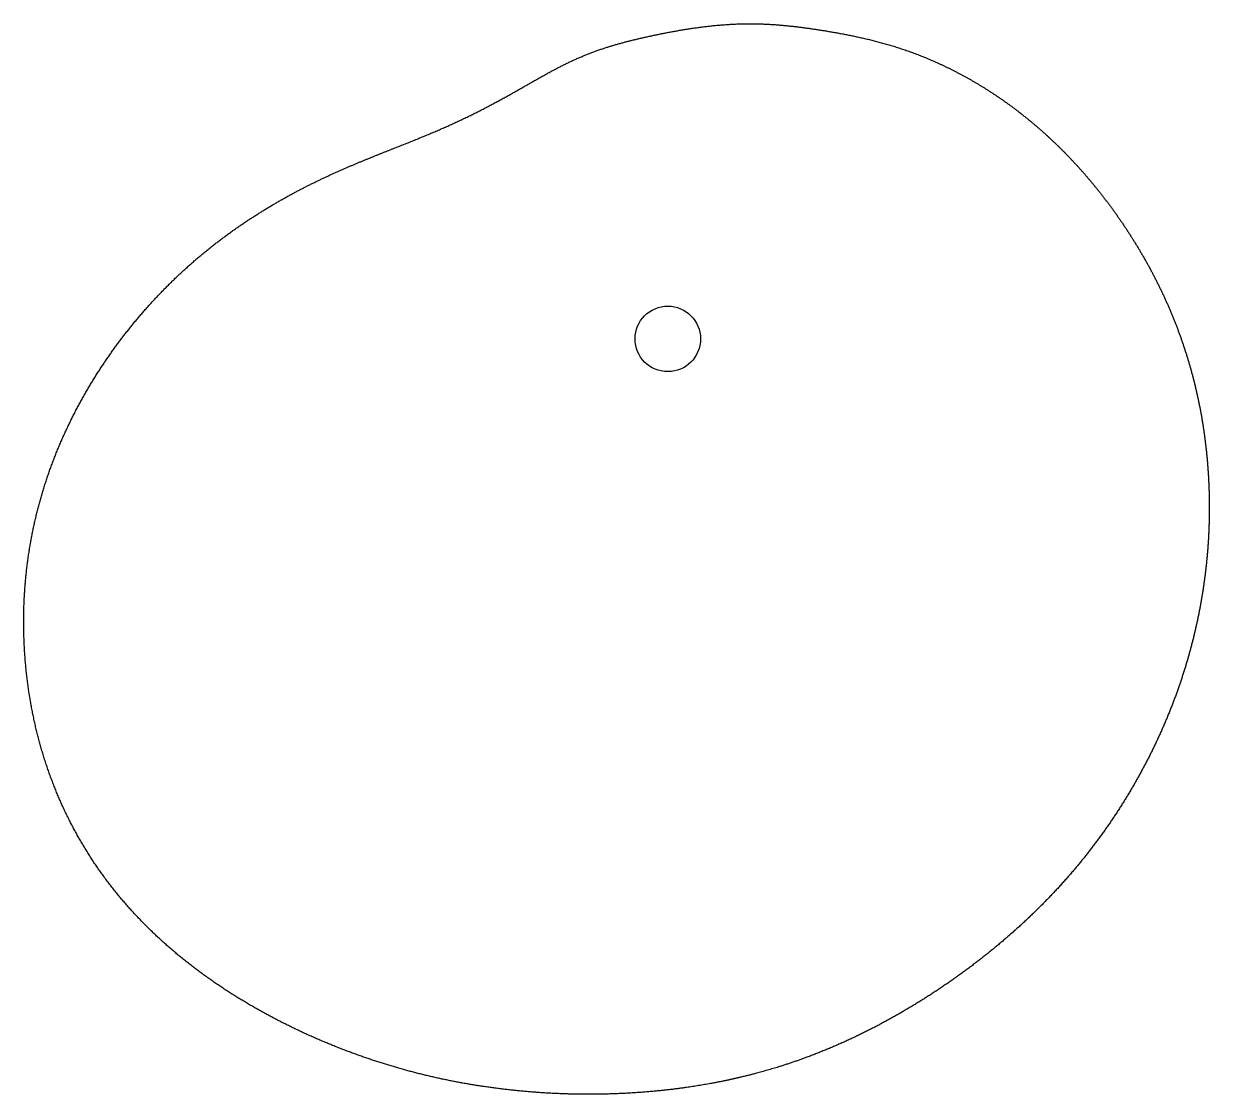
# Model space of a CAD drawing. Header units: millimetres. Extents: x -136 to 27, y 176 to 323.
import ezdxf

# ---------------------------------------------------------------- set-up
doc = ezdxf.new("R2010")
doc.units = ezdxf.units.MM
doc.header["$MEASUREMENT"] = 0
doc.layers.add('In_cut', color=3, linetype='Continuous')
doc.layers.add('Out_cut', color=1, linetype='Continuous')

msp = doc.modelspace()

# ---------------------------------------------------------------- linework, layer by layer
at = {"layer": 'In_cut'}
msp.add_circle((-47.5, 279.5), 4.5, dxfattribs=at)
at = {"layer": 'Out_cut'}
msp.add_open_spline([(-38.44, 177.77), (-37.53, 177.97), (-35.72, 178.41), (-33.03, 179.13), (-29.54, 180.25), (-25.32, 181.88), (-21.21, 183.73), (-17.23, 185.79), (-13.34, 188.05), (-9.56, 190.49), (-5.88, 193.12), (-2.33, 195.91), (1.07, 198.87), (4.31, 202), (7.37, 205.27), (10.22, 208.69), (12.85, 212.24), (15.27, 215.9), (17.47, 219.66), (19.44, 223.5), (21.19, 227.41), (22.71, 231.37), (24, 235.38), (25.06, 239.44), (25.89, 243.52), (26.49, 247.63), (26.86, 251.75), (27, 255.86), (26.91, 259.95), (26.6, 264), (26.07, 268), (25.31, 271.94), (24.32, 275.79), (23.12, 279.57), (21.69, 283.26), (20.05, 286.85), (18.21, 290.32), (16.2, 293.66), (14.06, 296.84), (11.79, 299.84), (9.42, 302.67), (6.95, 305.3), (4.37, 307.76), (1.67, 310.06), (-1.16, 312.19), (-4.13, 314.16), (-7.22, 315.94), (-10.4, 317.51), (-13.64, 318.84), (-16.88, 319.92), (-20.09, 320.76), (-23.23, 321.42), (-26.25, 321.94), (-29.17, 322.36), (-32.02, 322.68), (-34.89, 322.86), (-37.85, 322.85), (-40.93, 322.64), (-44.11, 322.24), (-47.29, 321.7), (-50.36, 321.06), (-53.25, 320.38), (-55.93, 319.62), (-58.47, 318.72), (-60.95, 317.64), (-63.44, 316.36), (-66, 314.92), (-68.64, 313.39), (-71.39, 311.86), (-74.22, 310.4), (-77.1, 309.03), (-80.02, 307.76), (-82.95, 306.57), (-85.9, 305.41), (-88.88, 304.22), (-91.93, 302.95), (-95.09, 301.53), (-98.35, 299.91), (-101.7, 298.05), (-105.1, 295.95), (-108.49, 293.58), (-111.83, 290.96), (-115.05, 288.08), (-118.12, 284.98), (-121, 281.67), (-123.69, 278.18), (-126.16, 274.52), (-128.4, 270.72), (-130.38, 266.77), (-132.1, 262.68), (-133.54, 258.44), (-134.68, 254.05), (-135.51, 249.51), (-136, 244.84), (-136.14, 240.07), (-135.92, 235.24), (-135.34, 230.41), (-134.38, 225.62), (-133.04, 220.94), (-131.32, 216.41), (-129.24, 212.08), (-126.8, 207.96), (-124.02, 204.08), (-120.93, 200.45), (-117.56, 197.08), (-113.93, 193.97), (-110.1, 191.12), (-106.1, 188.54), (-101.98, 186.21), (-97.78, 184.12), (-93.52, 182.28), (-89.22, 180.67), (-84.89, 179.29), (-80.5, 178.13), (-76.05, 177.19), (-71.51, 176.47), (-66.88, 175.96), (-62.16, 175.66), (-57.38, 175.59), (-52.57, 175.76), (-47.77, 176.16), (-43.99, 176.68), (-41.19, 177.18), (-39.36, 177.56), (-38.44, 177.77)], degree=5, dxfattribs=at)

doc.saveas('drawing.dxf')
